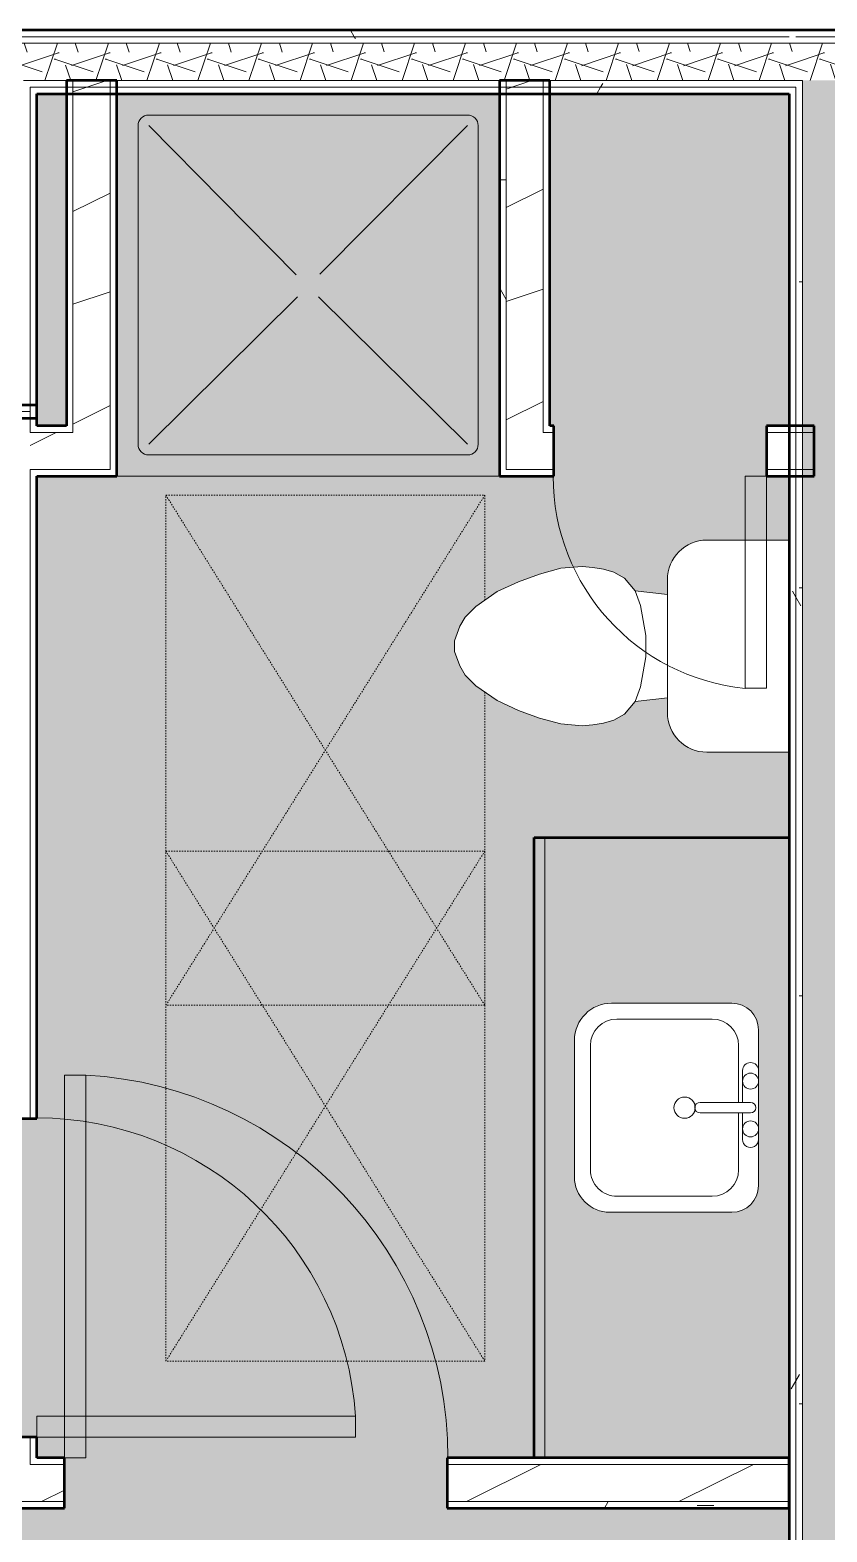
# Model space of a CAD drawing. Header units: inches. Extents: x -4294 to -464, y 9706 to 12475.
# Drawn here: x -3413.1 to -3338.2, y 10240.7 to 10382.1 of the extents above; entities that cross this region are included whole.
import ezdxf

# ---------------------------------------------------------------- set-up
doc = ezdxf.new("R2010")
doc.units = ezdxf.units.IN
doc.header["$MEASUREMENT"] = 0
doc.linetypes.add('Dash', pattern=[0.25, 0.125, -0.125])
for name, color, linetype, lineweight in [('0-1', 7, 'Continuous', 5), ('0-2', 250, 'Continuous', 9), ('A-AREA-PATT-4', 9, 'Continuous', 9), ('A-DOOR-1', 250, 'Continuous', 9), ('A-DOOR-2', 130, 'Continuous', 20), ('A-GENM-HDLN-1', 250, 'Dash', 9), ('A-WALL', 113, 'Continuous', 13), ('A-WALL-4', 90, 'Continuous', 50), ('A-WALL-5', 7, 'Continuous', 13), ('A-WALL-PATT-1', 250, 'Continuous', 9), ('A-WALL-PATT-2', 8, 'Continuous', 9), ('A-WALL-PATT-5', 111, 'Continuous', 9), ('I-WALL-2', 2, 'Continuous', 50), ('P-SANR-FIXT-2', 250, 'Continuous', 9), ('Q-CASE-1', 9, 'Continuous', 9), ('Q-CASE-2', 90, 'Continuous', 50), ('Q-CASE-3', 250, 'Continuous', 9)]:
    doc.layers.add(name, color=color, linetype=linetype, lineweight=lineweight)
pattern_1 = [(0, (0, 0), (38.4, 9.6), [1.584, -27.216, 1.584, -27.216, -153.6]), (0, (0, 0), (38.4, 9.6), [-57.6, 1.584, -56.016, 1.584, -27.216, -67.2]), (0, (0, 0), (38.4, 9.6), [-144, 1.584, -17.616, 1.584, -46.416]), (120, (14.4, 4.8), (-27.513844, 28.4553755), [1.584, -27.216, 1.584, -27.216, -153.6]), (120, (14.4, 4.8), (-27.513844, 28.4553755), [-57.6, 1.584, -56.016, 1.584, -27.216, -67.2]), (120, (14.4, 4.8), (-27.513844, 28.4553755), [-144, 1.584, -17.616, 1.584, -46.416]), (240, (19.2, 24), (-10.886156, -38.0553755), [1.584, -27.216, 1.584, -27.216, -153.6]), (240, (19.2, 24), (-10.886156, -38.0553755), [-57.6, 1.584, -56.016, 1.584, -27.216, -67.2]), (240, (19.2, 24), (-10.886156, -38.0553755), [-144, 1.584, -17.616, 1.584, -46.416])]
pattern_2 = [(216.87, (7.997, 19.992), (59.9755286, 39.9843071), [9.996, -89.964]), (206.565, (19.992, 13.994), (-19.991807, -19.992219), [22.352, -22.352]), (198.435, (19.992, 3.998), (-39.983821, -19.991955), [12.644, -50.576])]
pattern_3 = [(161.57, (0.6, 0.6), (-4.80033747, -0.00041462), [0, -34.152, 3.792, 0]), (18.43, (-0.6, 0.6), (-4.80033747, 0.00041462), [0, -34.152, 3.792, 0]), (108.43, (0.6, 0.6), (2.39913218, -12.00105099), [11.382, -26.562]), (71.57, (-0.6, 0.6), (2.39913218, 12.00105099), [11.382, -26.562])]

# ---------------------------------------------------------------- blocks, each defined once
blk = doc.blocks.new('Single-Flush - 36_ x 84_-1372824-FLOOR PLAN - 3RD FLOOR')
at = {"layer": 'A-DOOR-1'}
blk.add_arc((18, -2.38), 36.07, 180, 266.8211, dxfattribs=at)
at = {"layer": 'A-DOOR-2'}
for p, q in [((16, -2.38), (16, -38.39)), ((18, -2.38), (16, -2.38)), ((18, -2.38), (18, -38.39)), ((18, -38.39), (16, -38.39))]:
    blk.add_line(p, q, dxfattribs=at)
blk = doc.blocks.new('Single-Flush - 30_ x 84_-1372884-FLOOR PLAN - 3RD FLOOR')
at = {"layer": 'A-DOOR-1'}
blk.add_arc((15, 2.375), 30.067, 93.81407, 180, dxfattribs=at)
at = {"layer": 'A-DOOR-2'}
for p, q in [((13, 2.375), (13, 32.375)), ((15, 32.375), (13, 32.375)), ((15, 2.375), (15, 32.375)), ((15, 2.375), (13, 2.375))]:
    blk.add_line(p, q, dxfattribs=at)
blk = doc.blocks.new('M_Sink Vanity-Square - 500 x 440mm-1352614-FLOOR PLAN - 3RD FLOOR')
at = {"layer": 'P-SANR-FIXT-2'}
for p, q in [((7.96, 7.09), (-6.72, 7.09)), ((7.96, 7.09), (-6.72, 7.09)), ((3.62, 7.09), (-2.88, 7.09)), ((0.12, 6.33), (0.12, 1.59)), ((1.12, 6.33), (1.12, 1.59)), ((-9.22, 4.59), (-9.22, -6.73)), ((-9.22, 4.59), (-9.22, -6.73)), ((0.12, 5.22), (-5.22, 5.22)), ((-2.88, 5.59), (0.12, 5.59)), ((1.12, 5.59), (3.62, 5.59)), ((6.46, 5.22), (1.12, 5.22)), ((10.46, -6.91), (10.46, 4.59)), ((10.46, -6.91), (10.46, 4.59)), ((-7.72, 2.72), (-7.72, -6.23)), ((8.96, -6.23), (8.96, 2.72)), ((-5.22, -8.73), (6.46, -8.73)), ((-5.72, -10.23), (7.14, -10.23)), ((-5.72, -10.23), (7.14, -10.23))]:
    blk.add_line(p, q, dxfattribs=at)
for centre, radius, start, end in [((-6.72, 4.59), 2.5, 90, 180), ((-6.72, 4.59), 2.5, 90, 180), ((-2.88, 6.34), 0.75, 90, 270), ((-1.88, 6.34), 0.75, 360, 180), ((2.62, 6.34), 0.75, 360, 180), ((3.62, 6.34), 0.75, 270, 90), ((7.96, 4.59), 2.5, 0, 90), ((7.96, 4.59), 2.5, 360, 90), ((-1.88, 6.34), 0.75, 180, 0), ((0.62, 6.33), 0.5, 360, 180), ((2.62, 6.34), 0.75, 180, 360), ((-5.22, 2.72), 2.5, 90, 180), ((6.46, 2.72), 2.5, 0, 90), ((0.62, 1.59), 0.5, 180, 0), ((0.62, 0.13), 1, 360, 180), ((0.62, 0.13), 1, 180, 0), ((-5.72, -6.73), 3.5, 180, 270), ((-5.72, -6.73), 3.5, 180, 270), ((-5.22, -6.23), 2.5, 180, 270), ((6.46, -6.23), 2.5, 270, 0), ((7.14, -6.91), 3.32, 270, 360), ((7.14, -6.91), 3.32, 270, 0)]:
    blk.add_arc(centre, radius, start, end, dxfattribs=at)
blk = doc.blocks.new('Toilet-Domestic-3D - Toilet-Domestic-3D-V21-FLOOR PLAN - 3RD FLOOR')
at = {"layer": 'P-SANR-FIXT-2'}
for p, q in [((-2.74, 11), (-1.87, 11.5)), ((-1.87, 11.5), (-0.5, 12)), ((-0.5, 12), (0.5, 12)), ((0.5, 12), (1.87, 11.5)), ((1.87, 11.5), (2.74, 11)), ((-5.13, 8), (-3.74, 10)), ((-3.74, 10), (-2.74, 11)), ((2.74, 11), (3.74, 10)), ((3.74, 10), (5.13, 8)), ((-6.06, 6), (-5.13, 8)), ((5.13, 8), (6.06, 6)), ((-6.79, 4), (-6.06, 6)), ((6.06, 6), (6.79, 4)), ((-7.33, 1.99), (-6.79, 4)), ((6.79, 4), (7.33, 1.99)), ((-7.5, 0), (-7.33, 1.99)), ((7.33, 1.99), (7.5, 0)), ((-7.41, -1), (-7.5, 0)), ((-7.24, -2), (-7.41, -1)), ((7.41, -1), (7.24, -2)), ((7.5, 0), (7.41, -1)), ((-6.97, -3), (-7.24, -2)), ((7.24, -2), (6.97, -3)), ((-6.4, -4), (-6.97, -3)), ((-5.21, -5), (-6.4, -4)), ((6.4, -4), (5.21, -5)), ((6.97, -3), (6.4, -4)), ((-3.84, -5.5), (-5.21, -5)), ((-4.86, -8.02), (-5.21, -5)), ((-1, -6), (-3.84, -5.5)), ((3.84, -5.5), (1, -6)), ((5.21, -5), (3.84, -5.5)), ((4.86, -8.02), (5.21, -5)), ((1, -6), (-1, -6)), ((6.25, -8.02), (-6.25, -8.02)), ((-9.98, -11.75), (-9.98, -19.48)), ((9.98, -19.48), (9.98, -11.75))]:
    blk.add_line(p, q, dxfattribs=at)
for centre, start, end in [((-6.25, -11.75), 90, 180), ((6.25, -11.75), 0, 90)]:
    blk.add_arc(centre, 3.73, start, end, dxfattribs=at)
blk = doc.blocks.new('OD_CW_Base Cabinet - OD_CW_Base Cabinet-V22-FLOOR PLAN - 3RD FLOOR')
at = {"layer": 'Q-CASE-1'}
blk.add_hatch(color=256, dxfattribs=at).paths.add_polyline_path([(59.14, 0), (0.74, 0), (0.74, -1), (59.14, -1)], flags=0)
h = blk.add_hatch(color=256, dxfattribs=at)
h.paths.add_polyline_path([(41.78, -1), (0.74, -1), (0.74, -24), (59.14, -24), (59.12, -1), (43.53, -1)], flags=0)
h.paths.add_polyline_path([(40.03, -3.8), (41.03, -3.96), (41.78, -4.27), (42.51, -4.83), (43.06, -5.55), (43.41, -6.4), (43.53, -7.3), (43.53, -18.63), (43.45, -19.27), (43.2, -19.88), (42.8, -20.39), (42.28, -20.79), (41.68, -21.04), (41.03, -21.13), (26.35, -21.13), (25.7, -21.04), (25.1, -20.79), (24.58, -20.39), (24.18, -19.88), (23.93, -19.27), (23.85, -18.63), (23.85, -7.12), (23.96, -6.26), (24.29, -5.46), (24.82, -4.77), (25.51, -4.25), (26.35, -3.91), (27.17, -3.8)], flags=0)
at = {"layer": 'Q-CASE-2'}
for p, q in [((0.74, 0), (59.14, 0)), ((59.14, 0), (59.14, -24))]:
    blk.add_line(p, q, dxfattribs=at)
at = {"layer": 'Q-CASE-3'}
for p, q in [((0.74, 0), (59.14, 0)), ((59.14, -1), (0.74, -1)), ((0.74, -1), (59.14, -1)), ((59.14, 0), (59.14, -1)), ((59.14, -1), (59.14, -24))]:
    blk.add_line(p, q, dxfattribs=at)
blk = doc.blocks.new('Shower Base-3D - 36_ x 36_-1586087-FLOOR PLAN - 3RD FLOOR')
at = {"layer": 'P-SANR-FIXT-2'}
for p, q in [((-18, 18), (-18, -18)), ((-15, 16), (15, 16)), ((-16, -15), (-16, 15)), ((-1.12, 1), (-15, 15)), ((0.97, 1.14), (15, 15)), ((16, 15), (16, -15)), ((-1.13, -0.98), (-15, -15)), ((1.01, -1.11), (15, -15)), ((15, -16), (-15, -16))]:
    blk.add_line(p, q, dxfattribs=at)
for centre, start, end in [((-15, 15), 90, 180), ((15, 15), 360, 90), ((-15, -15), 180, 270), ((15, -15), 270, 0)]:
    blk.add_arc(centre, 1, start, end, dxfattribs=at)
blk = doc.blocks.new('Single-Flush - CLOSET-1720256-FLOOR PLAN - 3RD FLOOR')
at = {"layer": 'A-DOOR-1'}
blk.add_arc((10, -2.38), 20.07, 180, 264.2799, dxfattribs=at)
at = {"layer": 'A-DOOR-2'}
for p, q in [((8, -2.38), (8, -22.34)), ((10, -2.38), (8, -2.38)), ((10, -2.38), (10, -22.34)), ((10, -22.34), (8, -22.34))]:
    blk.add_line(p, q, dxfattribs=at)
blk = doc.blocks.new('ADA Clearances - 30_x48_-V11-FLOOR PLAN - 3RD FLOOR')
at = {"layer": 'A-GENM-HDLN-1'}
for p, q in [((15, 24), (-15, -24)), ((-15, 24), (15, -24)), ((-15, -5.48), (-15, 24)), ((-15, 24), (15, 24)), ((15, 24), (15, -24)), ((-15, -24), (-15, -14.12)), ((15, -24), (-15, -24))]:
    blk.add_line(p, q, dxfattribs=at)
blk = doc.blocks.new('ADA Clearances - 30_x48_-1721104-FLOOR PLAN - 3RD FLOOR')
at = {"layer": 'A-GENM-HDLN-1'}
for p, q in [((15, 24), (-15, -24)), ((-15, 24), (15, -24)), ((-15, -24), (-15, 24)), ((-15, 24), (15, 24)), ((15, 24), (15, -24)), ((15, -24), (-15, -24))]:
    blk.add_line(p, q, dxfattribs=at)
blk = doc.blocks.new('CTR - 1st Phase - Unit Layouts_rvt-1-FLOOR PLAN - 3RD FLOOR')
at = {"layer": 'A-WALL-PATT-1'}
h = blk.add_hatch(dxfattribs=at)
h.set_pattern_fill('FP_1', color=256, style=0, pattern_type=2)
h.set_pattern_definition(pattern_1)
h.paths.add_polyline_path([(-3368.98, 10340.14), (-3368.36, 10340.14), (-3368.36, 10376.14), (-3368.98, 10376.14), (-3368.98, 10344.26)], flags=0)
h = blk.add_hatch(dxfattribs=at)
h.set_pattern_fill('FP_1', color=256, style=0, pattern_type=2)
h.set_pattern_definition(pattern_1)
h.paths.add_polyline_path([(-3409.9, 10242.99), (-3409.9, 10243.61), (-3468.45, 10243.61), (-3469.07, 10242.99), (-3436.45, 10242.99)], flags=0)
h.paths.add_polyline_path([(-3341.72, 10242.99), (-3341.72, 10243.61), (-3373.9, 10243.61), (-3373.9, 10242.99), (-3346.58, 10242.99)], flags=0)
at = {"layer": 'A-WALL-PATT-2'}
h = blk.add_hatch(dxfattribs=at)
h.set_pattern_fill('FP_2', color=256, style=0, pattern_type=2)
h.set_pattern_definition(pattern_2)
h.paths.add_polyline_path([(-3405.62, 10344.26), (-3405.61, 10344.26), (-3405.61, 10377.39), (-3409.11, 10377.39), (-3409.11, 10344.26), (-3408.38, 10344.26)], flags=0)
h = blk.add_hatch(dxfattribs=at)
h.set_pattern_fill('FP_2', color=256, style=0, pattern_type=2)
h.set_pattern_definition(pattern_2)
h.paths.add_polyline_path([(-3367.03, 10340.76), (-3364.86, 10340.76), (-3364.86, 10377.39), (-3368.36, 10377.39), (-3368.36, 10340.76)], flags=0)
h = blk.add_hatch(dxfattribs=at)
h.set_pattern_fill('FP_2', color=256, style=0, pattern_type=2)
h.set_pattern_definition(pattern_2)
h.paths.add_polyline_path([(-3405.61, 10340.76), (-3405.61, 10344.26), (-3413.15, 10344.26), (-3413.15, 10340.76), (-3408.38, 10340.76)], flags=0)
h = blk.add_hatch(dxfattribs=at)
h.set_pattern_fill('FP_2', color=256, style=0, pattern_type=2)
h.set_pattern_definition(pattern_2)
h.paths.add_polyline_path([(-3473.4, 10243.61), (-3409.9, 10243.61), (-3409.9, 10247.11), (-3469.9, 10247.11)], flags=0)
h.paths.add_polyline_path([(-3341.72, 10243.61), (-3341.72, 10247.11), (-3373.9, 10247.11), (-3373.9, 10243.61), (-3346.99, 10243.61)], flags=0)
at = {"layer": 'A-WALL-4'}
for p, q in [((-3409.73, 10377.39), (-3409.73, 10344.89)), ((-3404.98, 10377.39), (-3409.73, 10377.39)), ((-3404.98, 10344.89), (-3404.98, 10377.39)), ((-3368.98, 10377.39), (-3368.98, 10340.14)), ((-3364.23, 10377.39), (-3368.98, 10377.39)), ((-3364.23, 10344.89), (-3364.23, 10377.39)), ((-3412.52, 10346.83), (-3417.27, 10346.83)), ((-3412.52, 10344.89), (-3412.52, 10346.83)), ((-3409.73, 10344.89), (-3412.52, 10344.89)), ((-3404.98, 10340.76), (-3404.98, 10344.89)), ((-3363.86, 10344.89), (-3364.23, 10344.89)), ((-3363.86, 10340.14), (-3363.86, 10344.89)), ((-3339.35, 10344.89), (-3343.86, 10344.89)), ((-3343.86, 10344.89), (-3343.86, 10340.14)), ((-3339.35, 10340.14), (-3339.35, 10344.89)), ((-3412.52, 10279.66), (-3412.52, 10340.14)), ((-3412.52, 10340.14), (-3404.98, 10340.14)), ((-3404.98, 10340.14), (-3404.98, 10340.76)), ((-3368.98, 10340.14), (-3368.36, 10340.14)), ((-3368.36, 10340.14), (-3364.23, 10340.14)), ((-3364.23, 10340.14), (-3363.86, 10340.14)), ((-3343.86, 10340.14), (-3339.35, 10340.14)), ((-3417.27, 10279.66), (-3412.52, 10279.66)), ((-3412.52, 10249.66), (-3417.27, 10249.66)), ((-3412.52, 10247.74), (-3412.52, 10249.66)), ((-3409.9, 10247.74), (-3412.52, 10247.74)), ((-3409.9, 10242.99), (-3409.9, 10247.74)), ((-3341.72, 10247.74), (-3373.9, 10247.74)), ((-3373.9, 10247.74), (-3373.9, 10242.99)), ((-3341.72, 10242.99), (-3341.72, 10247.74)), ((-3468.19, 10242.99), (-3409.9, 10242.99)), ((-3373.9, 10242.99), (-3341.72, 10242.99))]:
    blk.add_line(p, q, dxfattribs=at)
at = {"layer": 'A-WALL-5'}
for p, q in [((-3409.11, 10344.89), (-3409.11, 10377.39)), ((-3405.61, 10344.89), (-3405.61, 10377.39)), ((-3368.36, 10340.76), (-3368.36, 10377.39)), ((-3364.86, 10344.26), (-3364.86, 10377.39)), ((-3413.15, 10346.83), (-3413.15, 10344.26)), ((-3413.15, 10344.26), (-3412.52, 10344.26)), ((-3412.52, 10344.26), (-3409.11, 10344.26)), ((-3409.11, 10344.89), (-3409.11, 10344.26)), ((-3405.61, 10344.89), (-3405.61, 10344.26)), ((-3405.61, 10344.26), (-3405.61, 10340.76)), ((-3364.86, 10344.26), (-3364.23, 10344.26)), ((-3364.23, 10344.26), (-3364.86, 10344.26)), ((-3364.23, 10344.26), (-3363.86, 10344.26)), ((-3343.86, 10344.26), (-3339.35, 10344.26)), ((-3413.15, 10340.76), (-3413.15, 10279.66)), ((-3413.15, 10340.76), (-3412.52, 10340.76)), ((-3412.52, 10340.76), (-3405.61, 10340.76)), ((-3364.86, 10340.76), (-3368.36, 10340.76)), ((-3364.23, 10340.76), (-3364.86, 10340.76)), ((-3364.23, 10340.76), (-3363.86, 10340.76)), ((-3343.86, 10340.76), (-3339.35, 10340.76)), ((-3413.15, 10249.66), (-3413.15, 10247.74)), ((-3413.15, 10247.11), (-3413.15, 10247.74)), ((-3413.15, 10247.11), (-3409.9, 10247.11)), ((-3373.9, 10247.11), (-3341.72, 10247.11)), ((-3468.45, 10243.61), (-3409.9, 10243.61)), ((-3373.9, 10243.61), (-3341.72, 10243.61))]:
    blk.add_line(p, q, dxfattribs=at)
at = {"layer": '0-2'}
for name, p, rotation in [('Shower Base-3D - 36_ x 36_-1586087-FLOOR PLAN - 3RD FLOOR', (-3386.98, 10358.14), 90.00000000003271), ('ADA Clearances - 30_x48_-V11-FLOOR PLAN - 3RD FLOOR', (-3385.36, 10314.34), 180), ('Toilet-Domestic-3D - Toilet-Domestic-3D-V21-FLOOR PLAN - 3RD FLOOR', (-3361.2, 10324.14), 89.99999999996913), ('OD_CW_Base Cabinet - OD_CW_Base Cabinet-V22-FLOOR PLAN - 3RD FLOOR', (-3365.72, 10247), 90.0000000000278), ('ADA Clearances - 30_x48_-1721104-FLOOR PLAN - 3RD FLOOR', (-3385.36, 10280.84), 180), ('M_Sink Vanity-Square - 500 x 440mm-1352614-FLOOR PLAN - 3RD FLOOR', (-3351.69, 10281.31), 269.9999999999682), ('Single-Flush - 36_ x 84_-1372824-FLOOR PLAN - 3RD FLOOR', (-3391.9, 10245.36), 180), ('Single-Flush - 30_ x 84_-1372884-FLOOR PLAN - 3RD FLOOR', (-3414.9, 10264.66), 269.9999999999993)]:
    blk.add_blockref(name, p, dxfattribs=dict(at, rotation=rotation))
blk.add_blockref('Single-Flush - CLOSET-1720256-FLOOR PLAN - 3RD FLOOR', (-3353.86, 10342.51), dxfattribs=at)

msp = doc.modelspace()

# ---------------------------------------------------------------- hatches: boundary and pattern name
at = {"layer": 'A-AREA-PATT-4'}
h = msp.add_hatch(color=256, dxfattribs=at)
h.paths.add_polyline_path([(-3520.8091, 9985.1894), (-3482.9112, 9985.1894), (-3482.9112, 9988.4394), (-3485.2862, 9988.4394), (-3485.2862, 10016.2394), (-3486.9112, 10016.2394), (-3486.9112, 10020.9894), (-3485.2862, 10020.9894), (-3485.2862, 10055.735), (-3486.0362, 10055.735), (-3486.0362, 10058.235), (-3485.2862, 10058.235), (-3485.2862, 10058.485), (-3483.2862, 10058.485), (-3483.2862, 10080.485), (-3481.9112, 10080.485), (-3481.9112, 10100.485), (-3485.2862, 10100.485), (-3485.2862, 10100.735), (-3486.0362, 10100.735), (-3486.0362, 10103.235), (-3485.2862, 10103.235), (-3485.2862, 10106.235), (-3486.0362, 10106.235), (-3486.0362, 10108.735), (-3485.2862, 10108.735), (-3485.2862, 10108.985), (-3483.2862, 10108.985), (-3483.2862, 10139.985), (-3481.9112, 10139.985), (-3481.9112, 10168.985), (-3485.2862, 10168.985), (-3485.2862, 10169.235), (-3486.0362, 10169.235), (-3486.0362, 10171.735), (-3485.2862, 10171.735), (-3485.2862, 10180.4202), (-3508.0219, 10203.1559), (-3518.7487, 10192.4291), (-3518.7487, 10020.9894), (-3516.9112, 10020.9894), (-3516.9112, 10016.2394), (-3518.7487, 10016.2394), (-3518.7487, 9988.4394), (-3520.9362, 9988.4394), (-3520.9362, 9985.1894)], flags=0)
h.paths.add_polyline_path([(-3752.9332, 9987.1894), (-3751.7112, 9987.1894), (-3751.7112, 9989.0644), (-3547.4987, 9989.0644), (-3547.4987, 10123.8394), (-3555.4987, 10123.8394), (-3555.4987, 10159.5894), (-3547.4987, 10159.5894), (-3547.4987, 10164.3394), (-3523.4987, 10164.3394), (-3523.4987, 10194.3966), (-3504.7515, 10213.1438), (-3501.3928, 10209.785), (-3504.6631, 10206.5147), (-3480.5362, 10182.3878), (-3480.5362, 10171.735), (-3479.7862, 10171.735), (-3479.7862, 10169.235), (-3480.5362, 10169.235), (-3480.5362, 10137.985), (-3481.9112, 10137.985), (-3481.9112, 10108.985), (-3480.5362, 10108.985), (-3480.5362, 10108.735), (-3479.7862, 10108.735), (-3479.7862, 10106.235), (-3480.5362, 10106.235), (-3480.5362, 10103.235), (-3479.7862, 10103.235), (-3479.7862, 10100.735), (-3480.5362, 10100.735), (-3480.5362, 10078.485), (-3481.9112, 10078.485), (-3481.9112, 10058.485), (-3480.5362, 10058.485), (-3480.5294, 10058.235), (-3479.7862, 10058.235), (-3479.7862, 10055.735), (-3480.5362, 10055.735), (-3480.5362, 9989.0644), (-3341.7237, 9989.0644), (-3341.7237, 10242.9894), (-3373.8987, 10242.9894), (-3373.8987, 10247.7394), (-3365.7237, 10247.7394), (-3365.7237, 10306.1394), (-3341.7237, 10306.1394), (-3341.7237, 10314.1632), (-3349.45, 10314.1632), (-3350.4144, 10314.2901), (-3351.3131, 10314.6624), (-3352.0848, 10315.2546), (-3352.677, 10316.0263), (-3353.0492, 10316.925), (-3353.1762, 10317.9657), (-3353.1762, 10319.2777), (-3356.2, 10318.93), (-3357.2, 10317.7383), (-3358.2, 10317.1715), (-3359.7095, 10316.8137), (-3360.2038, 10316.7266), (-3361.2, 10316.6394), (-3363.1923, 10316.8137), (-3365.7237, 10317.5423), (-3367.2, 10318.0796), (-3369.2, 10319.0122), (-3371.2, 10320.3996), (-3372.2, 10321.3996), (-3372.7, 10322.2657), (-3373.2, 10323.6394), (-3373.2, 10324.6394), (-3372.7, 10326.0131), (-3372.2, 10326.8792), (-3371.2, 10327.8792), (-3368.9846, 10329.367), (-3367.0308, 10330.2608), (-3364.8596, 10331.0183), (-3363.1923, 10331.4651), (-3361.2, 10331.6394), (-3359.7095, 10331.4651), (-3359.2, 10331.3752), (-3358.2, 10331.1073), (-3357.2, 10330.5405), (-3356.2, 10329.3488), (-3353.1762, 10329.0011), (-3353.1762, 10330.3894), (-3353.0492, 10331.3538), (-3352.677, 10332.2525), (-3352.0848, 10333.0242), (-3351.3131, 10333.6164), (-3350.4144, 10333.9886), (-3349.45, 10334.1156), (-3341.7237, 10334.1156), (-3341.7237, 10340.1394), (-3343.8596, 10340.1394), (-3343.8596, 10344.8894), (-3341.7237, 10344.8894), (-3341.7237, 10376.1394), (-3364.2346, 10376.1394), (-3364.2346, 10344.8894), (-3363.8596, 10344.8894), (-3363.8596, 10340.1394), (-3368.9846, 10340.1394), (-3368.9846, 10376.1394), (-3404.9846, 10376.1394), (-3404.9846, 10340.1394), (-3412.5237, 10340.1394), (-3412.5237, 10279.6568), (-3417.2737, 10279.6568), (-3417.2737, 10281.5743), (-3441.2737, 10281.5743), (-3441.2737, 10276.4493), (-3415.2737, 10276.4493), (-3415.2737, 10251.4493), (-3441.2737, 10251.4493), (-3441.2737, 10247.7394), (-3417.2737, 10247.7394), (-3417.2737, 10249.6568), (-3412.5237, 10249.6568), (-3412.5237, 10247.7394), (-3409.8987, 10247.7394), (-3409.8987, 10242.9894), (-3468.1884, 10242.9894), (-3475.9369, 10235.2409), (-3479.2957, 10238.5996), (-3470.1559, 10247.7394), (-3446.0237, 10247.7394), (-3446.0237, 10292.1993), (-3446.7737, 10292.1993), (-3446.7737, 10294.6993), (-3446.0237, 10294.6993), (-3446.0237, 10316.9493), (-3444.6487, 10316.9493), (-3444.6487, 10336.9493), (-3446.0237, 10336.9493), (-3446.0237, 10337.1993), (-3446.7737, 10337.1993), (-3446.7737, 10339.6993), (-3446.0237, 10339.6993), (-3446.0237, 10345.5894), (-3499.5487, 10345.5894), (-3499.5487, 10304.0129), (-3502.3131, 10301.2486), (-3505.6718, 10304.6073), (-3504.2987, 10305.9804), (-3504.2987, 10325.3065), (-3505.8771, 10325.3065), (-3505.8771, 10330.0565), (-3504.2987, 10330.0565), (-3504.2987, 10345.5894), (-3524.5021, 10345.5894), (-3524.5021, 10330.0565), (-3523.8771, 10330.0565), (-3523.8771, 10325.3065), (-3529.2521, 10325.3065), (-3529.2521, 10345.5894), (-3535.2759, 10345.5894), (-3535.2759, 10338.1632), (-3535.4028, 10337.1988), (-3535.7751, 10336.3001), (-3536.3673, 10335.5283), (-3537.139, 10334.9362), (-3538.0377, 10334.5639), (-3539.0784, 10334.437), (-3540.3904, 10334.437), (-3540.0427, 10331.4132), (-3538.851, 10330.4132), (-3538.2842, 10329.4132), (-3537.9264, 10327.9037), (-3537.8393, 10327.4094), (-3537.7521, 10326.4132), (-3537.9264, 10324.4208), (-3538.4742, 10322.3861), (-3539.1923, 10320.4132), (-3540.1249, 10318.4132), (-3541.5123, 10316.4132), (-3542.5123, 10315.4132), (-3543.3784, 10314.9132), (-3544.7521, 10314.4132), (-3545.7521, 10314.4132), (-3547.1258, 10314.9132), (-3548.0072, 10315.4285), (-3548.9919, 10316.4132), (-3550.3793, 10318.4132), (-3551.3119, 10320.4132), (-3552.0399, 10322.4132), (-3552.5778, 10324.4208), (-3552.7521, 10326.4132), (-3552.5778, 10327.9037), (-3552.3322, 10328.9943), (-3552.22, 10329.4132), (-3551.6532, 10330.4132), (-3550.4615, 10331.4132), (-3550.1138, 10334.437), (-3551.5021, 10334.437), (-3552.4665, 10334.5639), (-3553.3652, 10334.9362), (-3554.1369, 10335.5283), (-3554.7291, 10336.3001), (-3555.1014, 10337.1988), (-3555.2283, 10338.1632), (-3555.2283, 10345.5894), (-3563.2521, 10345.5894), (-3563.2521, 10321.5894), (-3629.0794, 10321.5894), (-3629.0794, 10285.5894), (-3659.0794, 10285.5894), (-3659.0794, 10284.1132), (-3623.7044, 10284.1132), (-3623.7044, 10283.2382), (-3659.7044, 10283.2338), (-3659.7044, 10280.2382), (-3623.7044, 10280.2382), (-3623.7044, 10279.3632), (-3659.0794, 10279.3632), (-3659.0794, 10276.7382), (-3663.8294, 10276.7382), (-3663.8294, 10345.5894), (-3709.906, 10345.5894), (-3709.906, 10265.5894), (-3787.906, 10265.5894), (-3787.906, 10345.5894), (-3851.8487, 10345.5894), (-3851.8487, 10212.3394), (-3703.4544, 10212.3394), (-3703.4544, 10207.5894), (-3851.8487, 10207.5894), (-3851.8487, 10089.2019), (-3853.7237, 10089.2019), (-3853.7237, 10087.8894), (-3856.4737, 10087.8894), (-3856.4737, 10087.1074), (-3853.7237, 10087.1074), (-3853.7237, 9987.1894), (-3753.0237, 9987.1894)], flags=0)
h.paths.add_polyline_path([(-3514.9237, 9988.0644), (-3515.9237, 9988.0644), (-3515.9237, 10013.3144), (-3506.4152, 10013.3144), (-3506.3902, 10013.8144), (-3505.9323, 10013.8144), (-3505.9323, 10013.3144), (-3489.661, 10013.3144), (-3489.6235, 10013.8144), (-3488.9365, 10013.8144), (-3488.9365, 10013.3144), (-3487.9237, 10013.3144), (-3487.9237, 9988.0644), (-3504.8531, 9988.0644)], flags=0)
h.paths.add_polyline_path([(-3727.0074, 9990.9186), (-3799.0074, 9990.9186), (-3799.0074, 10007.0436), (-3781.0074, 10007.0436), (-3781.0074, 10003.0436), (-3745.0074, 10003.0436), (-3745.0074, 10007.0436), (-3727.0074, 10007.0436), (-3727.0074, 9991.0436)], flags=0)
h.paths.add_polyline_path([(-3363.9462, 9999.9795), (-3363.9462, 10017.9795), (-3345.9462, 10017.9795), (-3345.9462, 9999.9795)], flags=0)
h.paths.add_polyline_path([(-3672.4972, 10003.9936), (-3707.4972, 10003.9936), (-3707.4972, 10009.9936), (-3708.4972, 10009.9936), (-3708.4972, 10045.9936), (-3707.4972, 10045.9936), (-3707.4972, 10051.9936), (-3672.4972, 10051.9936), (-3672.4972, 10038.3674)], flags=0)
h.paths.add_polyline_path([(-3819.6065, 10003.9936), (-3846.4972, 10003.9936), (-3846.4972, 10051.9936), (-3811.4972, 10051.9936), (-3811.4972, 10045.9936), (-3810.4972, 10045.9936), (-3810.4972, 10009.9936), (-3811.4972, 10009.9936), (-3811.4972, 10003.9936), (-3818.1065, 10003.9936)], flags=0)
h.paths.add_polyline_path([(-3346.6055, 10021.9795), (-3425.4462, 10021.9795), (-3425.4462, 10099.9795), (-3345.4462, 10099.9795), (-3345.4462, 10021.9795), (-3345.9462, 10021.9795)], flags=0)
h.paths.add_polyline_path([(-3589.4987, 10031.0644), (-3625.4987, 10031.0644), (-3625.4987, 10044.7755), (-3634.2742, 10044.7755), (-3634.2742, 10061.2755), (-3625.4987, 10061.2755), (-3625.4987, 10072.7755), (-3634.2742, 10072.7755), (-3634.2742, 10089.2755), (-3625.4987, 10089.2755), (-3625.4987, 10103.9979), (-3634.2742, 10103.9979), (-3634.2742, 10120.4979), (-3625.4987, 10120.4979), (-3625.4987, 10131.9979), (-3634.2742, 10131.9979), (-3634.2742, 10148.4979), (-3625.4987, 10148.4979), (-3625.4987, 10159.5894), (-3589.4987, 10159.5894), (-3589.4987, 10096.3268), (-3587.2673, 10096.3047), (-3587.1814, 10096.2691), (-3587.1237, 10096.1299), (-3587.1027, 10095.2338), (-3586.8737, 10095.2338), (-3586.8737, 10092.6107), (-3586.6237, 10092.6107), (-3586.6237, 10092.0201), (-3586.8737, 10092.0201), (-3586.8737, 10091.4296), (-3586.6237, 10091.4296), (-3586.6237, 10090.839), (-3586.8737, 10090.839), (-3586.8737, 10090.2485), (-3586.6237, 10090.2485), (-3586.6237, 10089.6579), (-3586.8737, 10089.6579), (-3586.8737, 10089.0674), (-3586.6237, 10089.0674), (-3586.6237, 10088.4768), (-3586.8737, 10088.4768), (-3586.8737, 10079.0858), (-3586.6237, 10079.0858), (-3586.6237, 10077.1844), (-3586.8737, 10077.1844), (-3586.8737, 10073.4197), (-3587.1237, 10073.4197), (-3587.1237, 10072.5236), (-3587.3206, 10072.3268), (-3589.4987, 10072.3268), (-3589.4987, 10038.3674)], flags=0)
h.paths.add_polyline_path([(-3780.4976, 10055.3186), (-3795.4972, 10055.3186), (-3795.4972, 10056.3186), (-3801.4972, 10056.3186), (-3801.4972, 10091.3186), (-3717.4972, 10091.3186), (-3717.4972, 10056.3186), (-3723.4972, 10056.3186), (-3723.4972, 10055.3186), (-3778.405, 10055.3186)], flags=0)
h.paths.add_polyline_path([(-3345.9462, 10101.9113), (-3363.9462, 10101.9113), (-3363.9462, 10119.9113), (-3345.9462, 10119.9113)], flags=0)
h.paths.add_polyline_path([(-3523.4987, 10123.8394), (-3523.4987, 10159.5894), (-3525.4987, 10159.5894), (-3525.4987, 10123.8394)], flags=0)
h.paths.add_polyline_path([(-3571.4115, 10207.5894), (-3667.4544, 10207.5894), (-3667.4544, 10212.3394), (-3663.8294, 10212.3394), (-3663.8294, 10240.7382), (-3659.0794, 10240.7382), (-3659.0794, 10212.3394), (-3571.6704, 10212.3394), (-3522.5008, 10261.509), (-3540.355, 10279.3632), (-3589.7044, 10279.3632), (-3589.7044, 10284.1132), (-3538.3875, 10284.1132), (-3532.2767, 10278.0024), (-3531.1277, 10279.1515), (-3527.7689, 10275.7927), (-3528.918, 10274.6437), (-3515.7833, 10261.509), (-3569.7029, 10207.5894), (-3570.5868, 10207.5894)], flags=0)
h.paths.add_polyline_path([(-3422.1597, 10286.3243), (-3417.2737, 10286.3243), (-3417.2737, 10345.5894), (-3441.2737, 10345.5894), (-3441.2737, 10339.6993), (-3440.5237, 10339.6993), (-3440.5237, 10337.1993), (-3441.2737, 10337.1993), (-3441.2737, 10336.9493), (-3443.2737, 10336.9493), (-3443.2737, 10314.9493), (-3444.6487, 10314.9493), (-3444.6487, 10294.9493), (-3441.2737, 10294.9493), (-3441.2737, 10294.6993), (-3440.5237, 10294.6993), (-3440.5237, 10292.1993), (-3441.2737, 10292.1993), (-3441.2737, 10286.3243), (-3428.7103, 10286.3243)], flags=0)
h.paths.add_polyline_path([(-3687.906, 10327.0894), (-3705.906, 10327.0894), (-3705.906, 10345.0894), (-3687.906, 10345.0894)], flags=0)
h.paths.add_polyline_path([(-3789.8379, 10327.0894), (-3807.8379, 10327.0894), (-3807.8379, 10345.0894), (-3789.8379, 10345.0894), (-3789.8379, 10328.9943)], flags=0)
h.paths.add_polyline_path([(-3409.7346, 10344.8894), (-3409.7346, 10376.1394), (-3412.5237, 10376.1394), (-3412.5237, 10344.8894)], flags=0)
at = {"layer": 'A-WALL-PATT-5'}
h = msp.add_hatch(dxfattribs=at)
h.set_pattern_fill('FP_1', color=256, style=0, pattern_type=2)
h.set_pattern_definition(pattern_1)
h.paths.add_polyline_path([(-3417.8987, 10381.5144), (-3341.7237, 10381.5144), (-3341.7237, 10382.1394), (-3418.5237, 10382.1394), (-3418.5237, 10381.5144), (-3418.4417, 10381.5144)], flags=0)
h = msp.add_hatch(dxfattribs=at)
h.set_pattern_fill('FP_1', color=256, style=0, pattern_type=2)
h.set_pattern_definition(pattern_1)
h.paths.add_polyline_path([(-3394.5953, 10380.8894), (-3341.0987, 10380.8894), (-3341.0987, 10381.5144), (-3417.8987, 10381.5144), (-3417.8987, 10380.8894), (-3413.7737, 10380.8894)], flags=0)
h = msp.add_hatch(dxfattribs=at)
h.set_pattern_fill('FP_1', color=256, style=0, pattern_type=2)
h.set_pattern_definition(pattern_1)
h.paths.add_polyline_path([(-3201.5422, 10381.5144), (-3201.3237, 10381.5144), (-3201.3237, 10382.1394), (-3341.7237, 10382.1394), (-3341.7237, 10381.5144), (-3201.6441, 10381.5144)], flags=0)
h = msp.add_hatch(dxfattribs=at)
h.set_pattern_fill('FP_1', color=256, style=0, pattern_type=2)
h.set_pattern_definition(pattern_1)
h.paths.add_polyline_path([(-3341.0987, 10380.8894), (-3201.9487, 10380.8894), (-3201.9487, 10381.5144), (-3341.0987, 10381.5144)], flags=0)
h = msp.add_hatch(dxfattribs=at)
h.set_pattern_fill('FP_4', color=256, style=0, pattern_type=2)
h.set_pattern_definition(pattern_3)
h.paths.add_polyline_path([(-3341.0987, 10377.3894), (-3340.4737, 10377.4003), (-3340.4737, 10380.8894), (-3417.2737, 10380.8894), (-3417.2737, 10377.3894), (-3341.7237, 10377.3894)], flags=0)
h = msp.add_hatch(dxfattribs=at)
h.set_pattern_fill('FP_4', color=256, style=0, pattern_type=2)
h.set_pattern_definition(pattern_3)
h.paths.add_polyline_path([(-3265.7237, 10377.3894), (-3202.5737, 10377.3894), (-3202.5737, 10380.8894), (-3340.4737, 10380.8894), (-3340.4737, 10377.3894), (-3269.7737, 10377.3894)], flags=0)
h = msp.add_hatch(dxfattribs=at)
h.set_pattern_fill('FP_1', color=256, style=0, pattern_type=2)
h.set_pattern_definition(pattern_1)
h.paths.add_polyline_path([(-3409.1096, 10376.7644), (-3409.1096, 10377.3894), (-3413.7737, 10377.3894), (-3413.7737, 10376.7644), (-3413.1487, 10376.7644)], flags=0)
h.paths.add_polyline_path([(-3341.7237, 10376.7644), (-3341.0987, 10376.7699), (-3341.0987, 10377.3894), (-3364.8596, 10377.3894), (-3364.8596, 10376.7644), (-3353.2486, 10376.7644)], flags=0)
h.paths.add_polyline_path([(-3368.3596, 10376.7644), (-3368.3596, 10377.3894), (-3405.6096, 10377.3894), (-3405.6096, 10376.7644), (-3374.9999, 10376.7644)], flags=0)
h = msp.add_hatch(dxfattribs=at)
h.set_pattern_fill('FP_1', color=256, style=0, pattern_type=2)
h.set_pattern_definition(pattern_1)
h.paths.add_polyline_path([(-3409.1096, 10376.1394), (-3409.1096, 10376.7644), (-3413.1487, 10376.7644), (-3413.1487, 10376.1394), (-3412.5237, 10376.1394)], flags=0)
h.paths.add_polyline_path([(-3341.7237, 10376.1394), (-3341.7237, 10376.7644), (-3364.8596, 10376.7644), (-3364.8596, 10376.1394), (-3353.2486, 10376.1394)], flags=0)
h.paths.add_polyline_path([(-3368.3596, 10376.1394), (-3368.3596, 10376.7644), (-3405.6096, 10376.7644), (-3405.6096, 10376.1394), (-3368.5947, 10376.1394)], flags=0)
h = msp.add_hatch(dxfattribs=at)
h.set_pattern_fill('FP_1', color=256, style=0, pattern_type=2)
h.set_pattern_definition(pattern_1)
h.paths.add_polyline_path([(-3341.7237, 9988.8144), (-3341.0987, 9988.8144), (-3341.0987, 10376.7644), (-3341.7237, 10376.7644), (-3341.7237, 10038.3674)], flags=0)
h = msp.add_hatch(dxfattribs=at)
h.set_pattern_fill('FP_1', color=256, style=0, pattern_type=2)
h.set_pattern_definition(pattern_1)
h.paths.add_polyline_path([(-3340.4737, 9988.8144), (-3340.4737, 10377.3894), (-3341.0987, 10377.3894), (-3341.0987, 9988.8144)], flags=0)
h = msp.add_hatch(dxfattribs=at)
h.set_pattern_fill('FP_4', color=256, style=0, pattern_type=2)
h.set_pattern_definition(pattern_3)
h.paths.add_polyline_path([(-3336.9737, 9988.8144), (-3336.9737, 10377.3894), (-3340.4737, 10377.3894), (-3340.4737, 9988.8144), (-3339.4664, 9988.8144)], flags=0)

# ---------------------------------------------------------------- linework, layer by layer
at = {"layer": 'A-WALL'}
for p, q in [((-3341.7237, 10381.5144), (-3417.8987, 10381.5144)), ((-3341.0987, 10381.5144), (-3201.9487, 10381.5144)), ((-3340.4737, 10380.8894), (-3417.2737, 10380.8894)), ((-3340.4737, 10380.8894), (-3202.5737, 10380.8894)), ((-3340.4737, 10377.3894), (-3413.7737, 10377.3894)), ((-3341.0987, 10376.7644), (-3413.1487, 10376.7644)), ((-3413.1487, 10346.2144), (-3413.1487, 10376.7644)), ((-3341.0987, 10376.7644), (-3341.0987, 9988.8144)), ((-3340.4737, 10377.3894), (-3340.4737, 9988.8144)), ((-3413.1487, 10346.2144), (-3852.4737, 10346.2144))]:
    msp.add_line(p, q, dxfattribs=at)
at = {"layer": 'I-WALL-2'}
for p, q in [((-3341.7237, 10382.1394), (-3418.5237, 10382.1394)), ((-3201.3237, 10382.1394), (-3341.7237, 10382.1394)), ((-3412.5237, 10376.1394), (-3341.7237, 10376.1394)), ((-3412.5237, 10345.5894), (-3412.5237, 10376.1394)), ((-3341.7237, 10376.1394), (-3341.7237, 9988.8144)), ((-3852.4737, 10345.5894), (-3412.5237, 10345.5894))]:
    msp.add_line(p, q, dxfattribs=at)

# ---------------------------------------------------------------- block references
at = {"layer": '0-1'}
msp.add_blockref('CTR - 1st Phase - Unit Layouts_rvt-1-FLOOR PLAN - 3RD FLOOR', (0, 0), dxfattribs=at)

doc.saveas('drawing.dxf')
